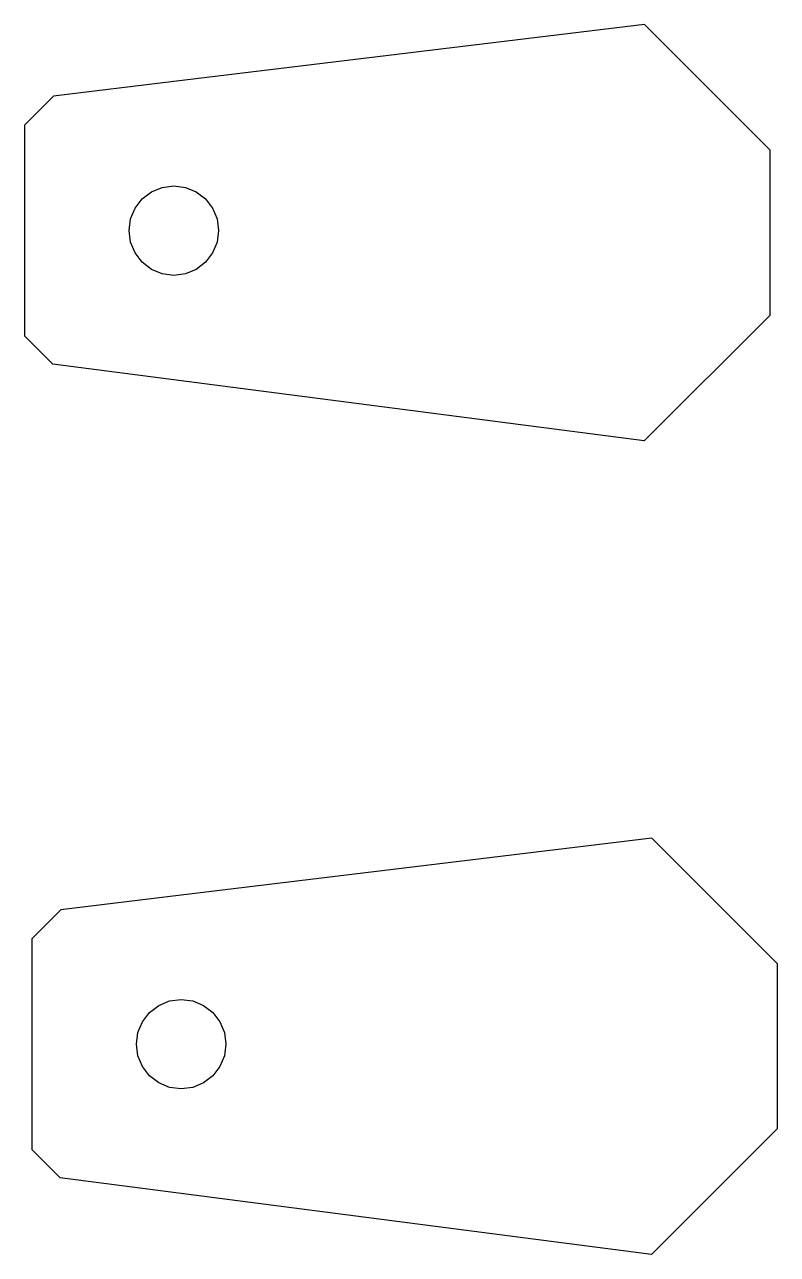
# Model space of a CAD drawing. Header units: millimetres. Extents: x 14.8 to 45.1, y 6.6 to 56.2.
import ezdxf

# ---------------------------------------------------------------- set-up
doc = ezdxf.new("R2010")
doc.units = ezdxf.units.MM

msp = doc.modelspace()

# ---------------------------------------------------------------- linework, layer by layer
for p, q in [((39.782, 56.16), (20.811, 53.872)), ((44.845, 51.097), (39.782, 56.16)), ((20.811, 53.872), (15.961, 53.273)), ((14.798, 52.11), (15.961, 53.273)), ((14.798, 52.11), (14.798, 43.61)), ((44.845, 44.455), (44.845, 51.097)), ((19.909, 49.421), (20.345, 49.601)), ((20.345, 49.601), (20.811, 49.662)), ((20.811, 49.662), (21.278, 49.601)), ((21.278, 49.601), (21.713, 49.421)), ((19.249, 48.76), (19.536, 49.134)), ((19.536, 49.134), (19.909, 49.421)), ((21.713, 49.421), (22.087, 49.134)), ((22.087, 49.134), (22.374, 48.76)), ((19.069, 48.325), (19.249, 48.76)), ((22.374, 48.76), (22.554, 48.325)), ((19.007, 47.858), (19.069, 48.325)), ((22.554, 48.325), (22.615, 47.858)), ((19.069, 47.391), (19.007, 47.858)), ((22.615, 47.858), (22.554, 47.391)), ((19.249, 46.956), (19.069, 47.391)), ((22.554, 47.391), (22.374, 46.956)), ((19.536, 46.583), (19.249, 46.956)), ((22.374, 46.956), (22.087, 46.583)), ((19.909, 46.296), (19.536, 46.583)), ((20.345, 46.116), (19.909, 46.296)), ((20.811, 46.054), (20.345, 46.116)), ((21.278, 46.116), (20.811, 46.054)), ((21.713, 46.296), (21.278, 46.116)), ((22.087, 46.583), (21.713, 46.296)), ((39.776, 39.387), (44.845, 44.455)), ((15.93, 42.478), (14.798, 43.61)), ((39.776, 39.387), (15.93, 42.478)), ((40.08, 23.368), (21.109, 21.08)), ((45.142, 18.305), (40.08, 23.368)), ((21.109, 21.08), (16.259, 20.481)), ((15.096, 19.318), (16.259, 20.481)), ((15.096, 19.318), (15.096, 10.818)), ((45.142, 11.663), (45.142, 18.305)), ((20.642, 16.809), (21.109, 16.871)), ((21.109, 16.871), (21.576, 16.809)), ((19.834, 16.342), (20.207, 16.629)), ((20.207, 16.629), (20.642, 16.809)), ((21.576, 16.809), (22.011, 16.629)), ((22.011, 16.629), (22.385, 16.342)), ((19.367, 15.534), (19.547, 15.969)), ((19.547, 15.969), (19.834, 16.342)), ((22.385, 16.342), (22.672, 15.969)), ((22.672, 15.969), (22.852, 15.534)), ((19.305, 15.067), (19.367, 15.534)), ((22.852, 15.534), (22.913, 15.067)), ((19.367, 14.6), (19.305, 15.067)), ((22.913, 15.067), (22.852, 14.6)), ((19.547, 14.165), (19.367, 14.6)), ((22.852, 14.6), (22.672, 14.165)), ((19.834, 13.791), (19.547, 14.165)), ((22.672, 14.165), (22.385, 13.791)), ((20.207, 13.504), (19.834, 13.791)), ((20.642, 13.324), (20.207, 13.504)), ((22.011, 13.504), (21.576, 13.324)), ((22.385, 13.791), (22.011, 13.504)), ((21.109, 13.263), (20.642, 13.324)), ((21.576, 13.324), (21.109, 13.263)), ((40.074, 6.595), (45.142, 11.663)), ((16.228, 9.686), (15.096, 10.818)), ((40.074, 6.595), (16.228, 9.686))]:
    msp.add_line(p, q)

doc.saveas('drawing.dxf')
